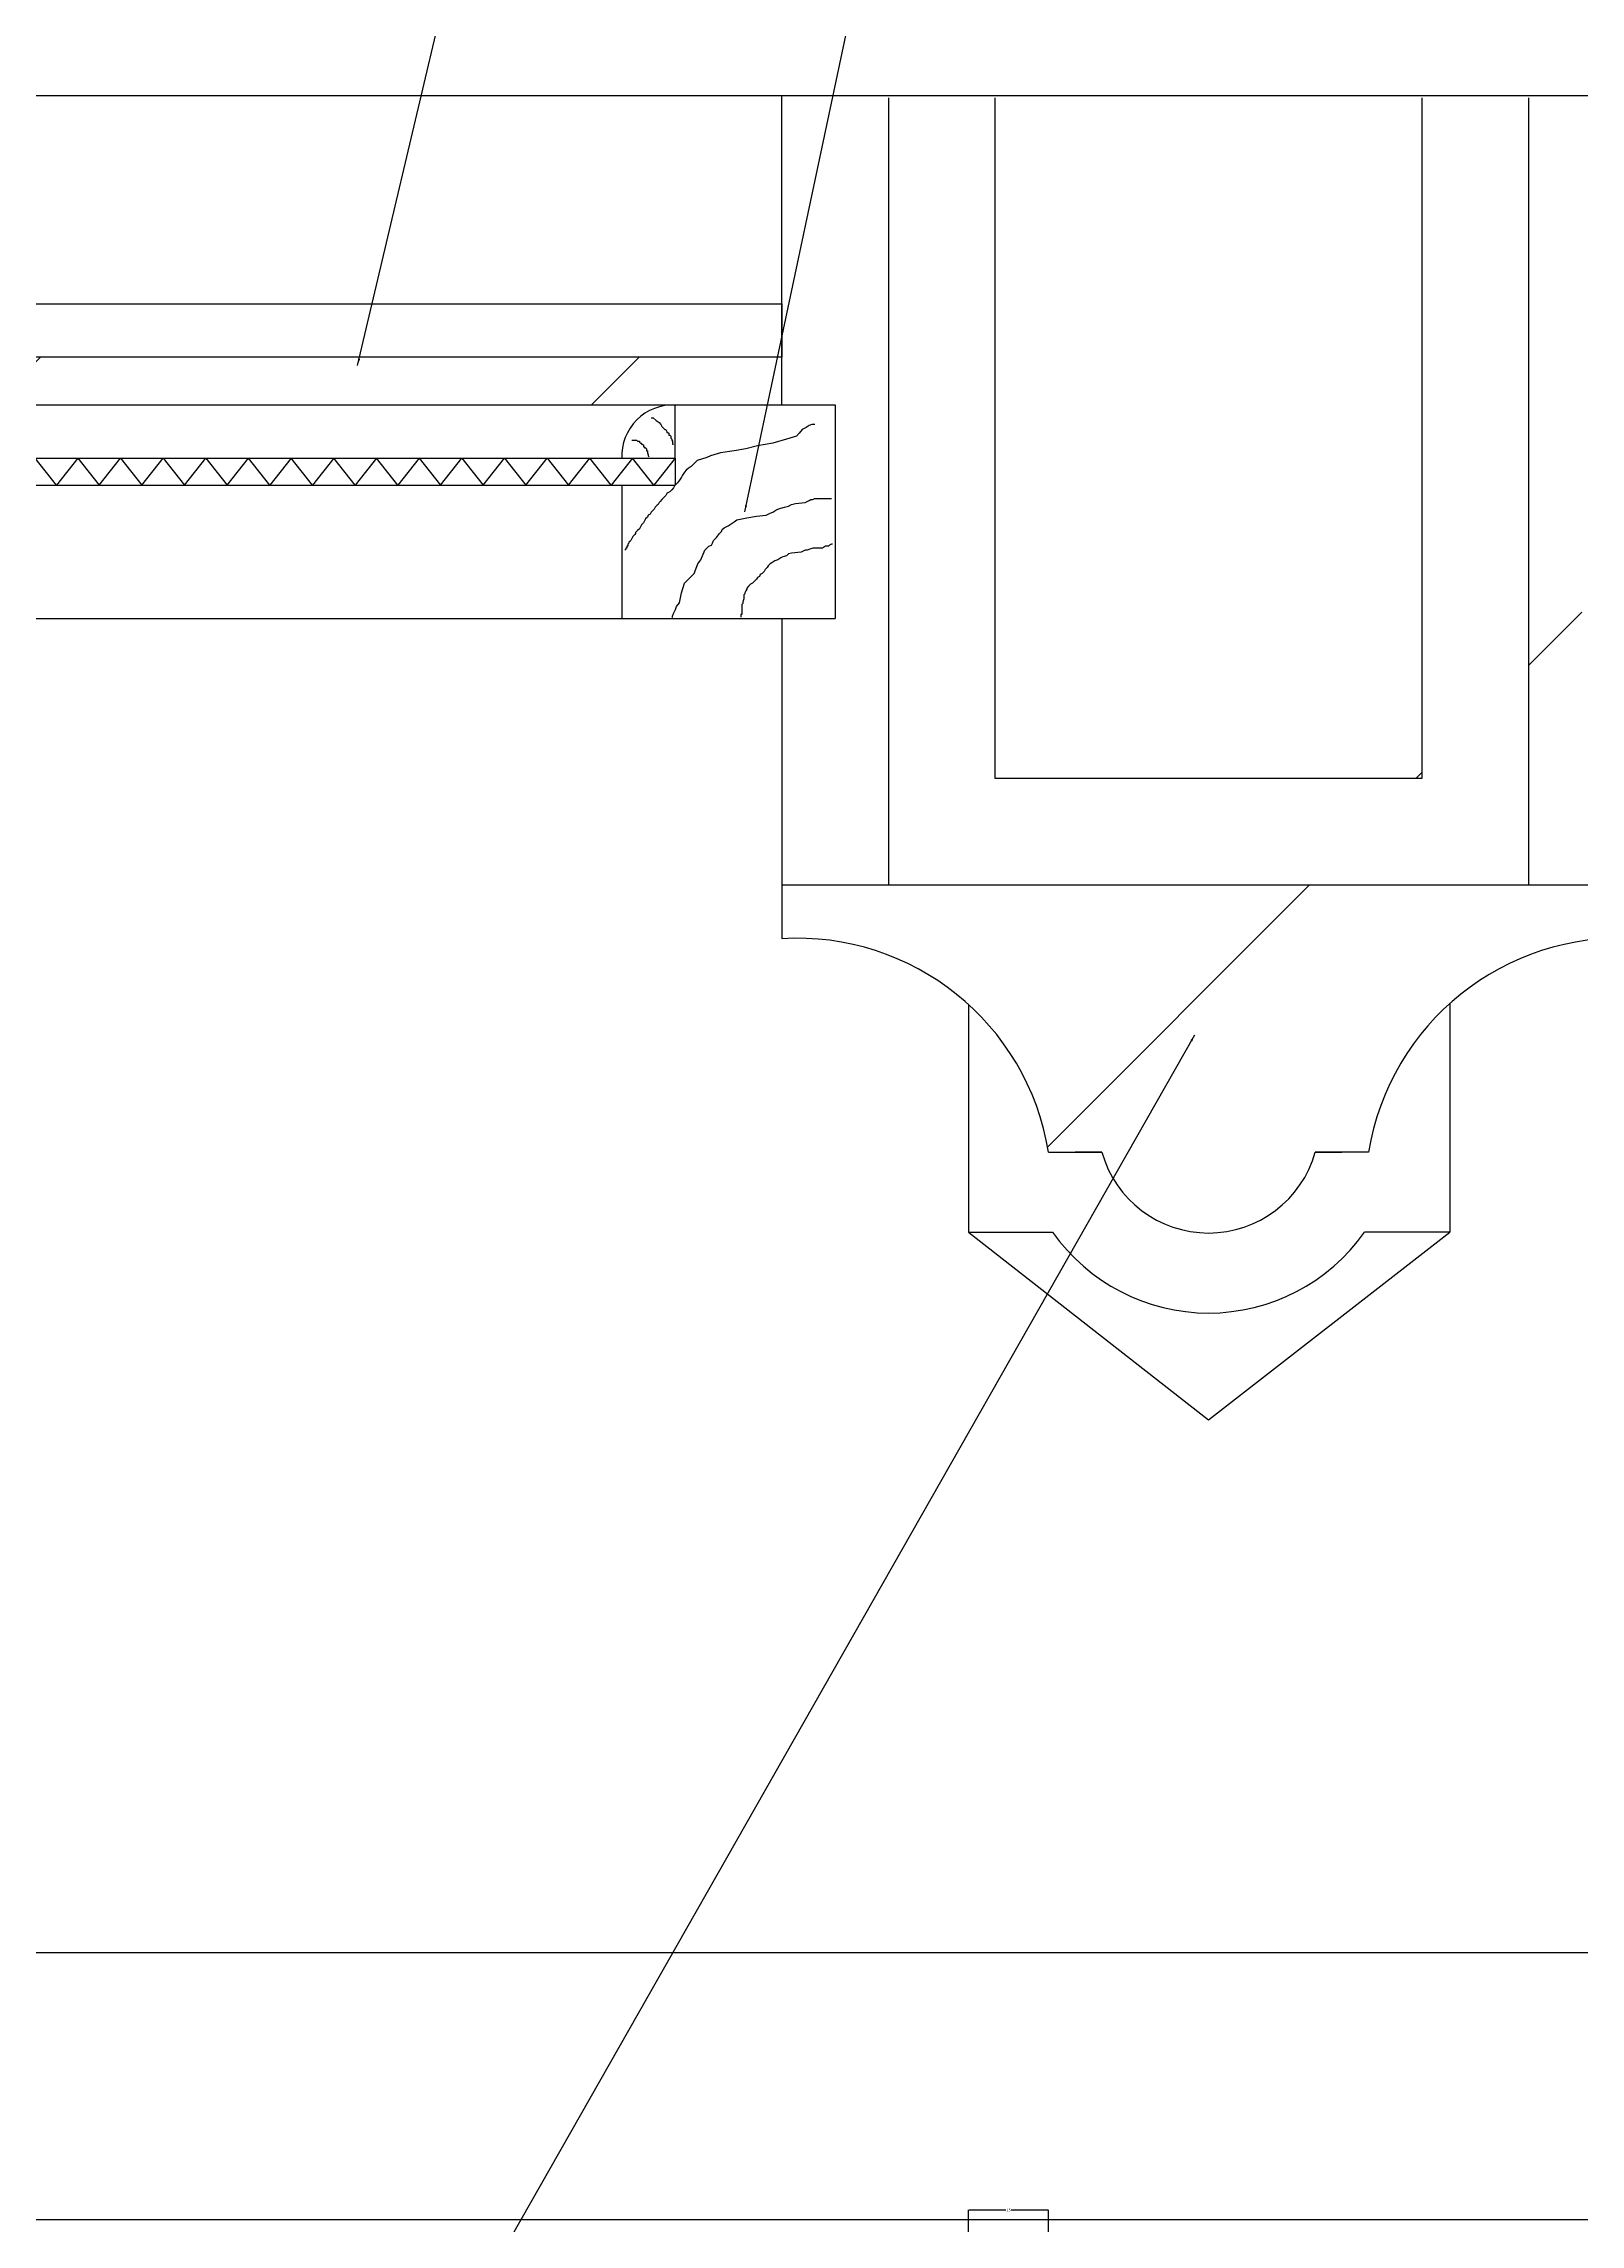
# Model space of a CAD drawing. Header units: metres. Extents: x 53 to 5323, y 88 to 7028.
# Drawn here: x 614 to 1191, y 587 to 1404 of the extents above; entities that cross this region are included whole.
import ezdxf

# ---------------------------------------------------------------- set-up
doc = ezdxf.new("R2010")
doc.units = ezdxf.units.M
for name, color, linetype in [('2', 2, 'Continuous'), ('3', 3, 'Continuous'), ('4', 4, 'Continuous'), ('7', 7, 'Continuous'), ('BH', 3, 'Continuous'), ('DIM', 3, 'Continuous')]:
    doc.layers.add(name, color=color, linetype=linetype)
doc.dimstyles.get("Standard").update_dxf_attribs({"dimtxt": 2.5, "dimasz": 2.5, "dimexe": 1.25, "dimexo": 0.625, "dimtad": 1, "dimcen": 2.5, "dimazin": 3, "dimtfac": 1, "dimtmove": 0, "dimatfit": 3})

# ---------------------------------------------------------------- blocks, each defined once
blk = doc.blocks.new('BH2')
at = {"layer": 'BH'}
blk.add_lwpolyline([(0, 32), (5, 28), (0, 24), (5, 20), (0, 16), (5, 12), (0, 8), (5, 4), (0, 0)], dxfattribs=at)
blk = doc.blocks.new('*D31')
for p, q in [((961.24, 554.86), (961.24, 592.51)), ((961.49, 592.51), (975.24, 592.51)), ((977.24, 592.51), (990.99, 592.51)), ((991.24, 554.86), (991.24, 592.51))]:
    blk.add_line(p, q)
at = {"layer": 'Defpoints'}
for p in [(961.24, 592.51), (961.24, 554.86), (991.24, 554.86)]:
    blk.add_point(p, dxfattribs=at)
at = {"layer": 'DIM', "insert": (976.24, 592.51), "char_height": 1, "attachment_point": 5}
blk.add_mtext('15', dxfattribs=at)

msp = doc.modelspace()

# ---------------------------------------------------------------- hatches: boundary and pattern name
at = {"layer": 'BH'}
h = msp.add_hatch(dxfattribs=at)
h.set_pattern_fill('ANSI33', scale=200)
h.paths.add_polyline_path([(1091.24, 988.93), (1101.24, 988.93), (1111.24, 988.93, -0.39), (1211.24, 1068.93), (1211.24, 1088.93), (891.24, 1088.93), (891.24, 1068.93, -0.39), (991.24, 988.93), (1011.24, 988.93, 0.76)])
h.paths.add_polyline_path([(1171.24, 1088.93), (1211.24, 1088.93), (1211.24, 1188.93), (1191.24, 1188.93), (1191.24, 1268.93), (1211.24, 1268.93), (1211.24, 1384.9), (1171.24, 1384.9)])
h.paths.add_polyline_path([(891.24, 1088.93), (931.24, 1088.93), (931.24, 1384.9), (891.24, 1384.9), (891.24, 1268.93), (911.24, 1268.93), (911.24, 1188.93), (891.24, 1188.93)])
h.paths.add_polyline_path([(2451.24, 868.77, 1), (2611.24, 868.77), (2611.24, 868.93)])
h.paths.add_polyline_path([(2131.24, 1384.9), (2091.24, 1384.9), (2091.24, 1268.93), (2111.24, 1268.93), (2111.24, 1188.93), (2091.24, 1188.93), (2091.24, 1088.93), (2131.24, 1088.93)])
h = msp.add_hatch(dxfattribs=at)
h.set_pattern_fill('AR-CONC', scale=10)
h.paths.add_polyline_path([(971.24, 1384.9), (931.24, 1384.9), (931.24, 1088.93), (1171.24, 1088.93), (1171.24, 1384.9), (1131.24, 1384.9), (1131.24, 1128.93), (971.24, 1128.93)])
h = msp.add_hatch(dxfattribs=at)
h.set_pattern_fill('AR-CONC', scale=40)
h.paths.add_polyline_path([(971.24, 1128.93), (1131.24, 1128.93), (1131.24, 1384.9), (971.24, 1384.9)])
h = msp.add_hatch(dxfattribs=at)
h.set_pattern_fill('ANSI32', scale=50)
h.paths.add_polyline_path([(506.6, 1286.81), (504.83, 1268.93), (849.55, 1268.93, -0.02), (851.24, 1268.93), (891.24, 1268.93), (891.24, 1286.81)])
at = {"layer": 'DIM'}
h = msp.add_hatch(dxfattribs=at)
h.set_pattern_fill('ANSI31', scale=1000)
h.paths.add_polyline_path([(971.24, 1128.93), (1131.24, 1128.93), (1131.24, 1384.9), (971.24, 1384.9)])

# ---------------------------------------------------------------- linework, layer by layer
at = {"layer": '2'}
msp.add_lwpolyline([(1131.24, 1384.08), (1131.24, 1128.93), (971.24, 1128.93), (971.24, 1384.08)], dxfattribs=at)
at = {"layer": '4'}
for p, q in [((891.24, 1268.93), (891.24, 1384.9)), ((931.24, 1384.08), (931.24, 1088.93)), ((1171.24, 1384.08), (1171.24, 1088.93)), ((504.83, 1268.93), (911.24, 1268.93)), ((851.24, 1248.93), (851.24, 1268.93)), ((911.24, 1268.93), (911.24, 1188.93)), ((851.24, 1248.93), (851.24, 1238.93)), ((831.24, 1238.93), (831.24, 1188.93)), ((496.87, 1188.93), (911.24, 1188.93)), ((891.24, 1188.93), (891.24, 1068.93)), ((1211.24, 1088.93), (891.24, 1088.93)), ((961.24, 1044.26), (961.24, 958.93)), ((1141.67, 1044.65), (1141.67, 958.93)), ((991.24, 988.93), (1011.24, 988.93)), ((1011.24, 988.93), (1001.24, 988.93)), ((1091.24, 988.93), (1101.24, 988.93)), ((1111.24, 988.93), (1091.24, 988.93)), ((961.24, 958.93), (992.77, 958.93)), ((961.24, 958.93), (1051.24, 888.63)), ((1051.24, 888.63), (1141.67, 958.93)), ((1141.67, 958.93), (1109.7, 958.93)), ((2851.24, 688.85), (447.13, 688.85)), ((2951.24, 588.85), (437.19, 588.85))]:
    msp.add_line(p, q, dxfattribs=at)
msp.add_lwpolyline([(508.59, 1306.81), (891.24, 1306.81), (891.24, 1286.81), (506.6, 1286.81)], dxfattribs=at)
for centre, radius, start, end in [((850.39, 1249.78), 19.17, 87.47, 182.53), ((896.99, 973.62), 95.48, 9.23, 93.46), ((1205.48, 973.62), 95.48, 86.54, 170.77), ((1051.24, 1000.18), 41.55, 195.71, 344.29), ((1051.24, 1000.18), 71.55, 215.21, 324.79)]:
    msp.add_arc(centre, radius, start, end, dxfattribs=at)
at = {"layer": '7'}
for p, q in [((502.84, 1248.93), (851.24, 1248.93)), ((501.84, 1238.93), (851.24, 1238.93))]:
    msp.add_line(p, q, dxfattribs=at)
at = {"layer": 'BH'}
for p, q in [((842.28, 1264.14), (843.01, 1264.14)), ((843.01, 1264.14), (844.11, 1263.05)), ((844.11, 1263.05), (845.2, 1262.32)), ((845.2, 1262.32), (845.93, 1261.59)), ((845.93, 1261.59), (846.3, 1260.86)), ((846.3, 1260.86), (847.03, 1260.13)), ((847.03, 1260.13), (847.39, 1259.77)), ((847.39, 1259.77), (847.76, 1259.77)), ((847.76, 1259.77), (848.12, 1259.04)), ((848.12, 1259.04), (848.12, 1258.67)), ((848.12, 1258.67), (848.49, 1258.67)), ((848.49, 1258.67), (848.85, 1258.31)), ((898.87, 1259.77), (897.78, 1258.31)), ((900.33, 1260.5), (898.87, 1259.77)), ((901.43, 1261.23), (900.33, 1260.5)), ((902.52, 1261.59), (901.43, 1261.23)), ((903.62, 1261.59), (902.52, 1261.59)), ((834.98, 1255.75), (836.8, 1255.75)), ((836.8, 1255.75), (837.17, 1255.39)), ((837.17, 1255.39), (837.9, 1255.39)), ((837.9, 1255.39), (837.9, 1255.02)), ((837.9, 1255.02), (838.26, 1254.66)), ((838.26, 1254.66), (838.63, 1254.66)), ((838.63, 1254.66), (838.63, 1254.3)), ((838.63, 1254.3), (839.36, 1253.93)), ((839.36, 1253.93), (839.36, 1253.2)), ((839.36, 1253.2), (839.72, 1253.2)), ((839.72, 1253.2), (839.72, 1252.84)), ((839.72, 1252.84), (840.09, 1252.84)), ((840.09, 1252.84), (840.45, 1252.47)), ((840.45, 1252.47), (840.45, 1251.74)), ((840.45, 1251.74), (840.82, 1251.74)), ((840.82, 1251.74), (840.82, 1251.01)), ((840.82, 1251.01), (841.18, 1250.28)), ((848.85, 1258.31), (848.85, 1257.58)), ((848.85, 1257.58), (849.22, 1257.58)), ((849.22, 1257.58), (849.58, 1257.21)), ((849.58, 1257.21), (849.58, 1256.48)), ((849.58, 1256.48), (849.95, 1256.12)), ((849.95, 1256.12), (849.95, 1255.75)), ((849.95, 1255.75), (850.31, 1255.39)), ((850.31, 1255.39), (850.31, 1254.3)), ((850.31, 1254.3), (850.68, 1254.3)), ((868.2, 1251.01), (864.55, 1249.92)), ((873.31, 1251.74), (868.2, 1251.01)), ((877.69, 1252.47), (873.31, 1251.74)), ((882.08, 1253.57), (877.69, 1252.47)), ((887.92, 1254.66), (882.08, 1253.57)), ((893.03, 1256.12), (887.92, 1254.66)), ((896.68, 1257.21), (893.03, 1256.12)), ((897.78, 1258.31), (896.68, 1257.21)), ((841.18, 1250.28), (841.18, 1249.92)), ((841.18, 1249.92), (841.55, 1249.55)), ((853.96, 1242.62), (853.6, 1241.89)), ((854.69, 1243.72), (853.96, 1242.62)), ((855.42, 1244.45), (854.69, 1243.72)), ((856.15, 1245.18), (855.42, 1244.45)), ((857.25, 1245.91), (856.15, 1245.18)), ((858.34, 1247), (857.25, 1245.91)), ((859.44, 1248.09), (858.34, 1247)), ((863.09, 1249.19), (859.44, 1248.09)), ((864.55, 1249.92), (863.09, 1249.19)), ((847.03, 1234.23), (846.66, 1233.87)), ((847.76, 1234.96), (847.03, 1234.23)), ((848.12, 1235.69), (847.76, 1234.96)), ((848.49, 1236.06), (848.12, 1235.69)), ((849.22, 1236.42), (848.49, 1236.06)), ((849.95, 1237.15), (849.22, 1236.42)), ((850.68, 1237.88), (849.95, 1237.15)), ((851.04, 1238.61), (850.68, 1237.88)), ((851.41, 1238.98), (851.04, 1238.61)), ((852.14, 1239.71), (851.41, 1238.98)), ((852.87, 1240.8), (852.14, 1239.71)), ((853.6, 1241.89), (852.87, 1240.8)), ((840.09, 1226.21), (839.72, 1225.48)), ((840.82, 1226.94), (840.09, 1226.21)), ((841.18, 1227.67), (840.82, 1226.94)), ((841.91, 1228.03), (841.18, 1227.67)), ((842.28, 1228.76), (841.91, 1228.03)), ((842.65, 1229.13), (842.28, 1228.76)), ((843.38, 1229.86), (842.65, 1229.13)), ((843.74, 1230.59), (843.38, 1229.86)), ((844.47, 1231.32), (843.74, 1230.59)), ((844.84, 1231.68), (844.47, 1231.32)), ((845.2, 1232.41), (844.84, 1231.68)), ((845.57, 1232.78), (845.2, 1232.41)), ((846.3, 1233.51), (845.57, 1232.78)), ((846.66, 1233.87), (846.3, 1233.51)), ((873.31, 1225.12), (874.41, 1225.85)), ((874.41, 1225.85), (878.06, 1226.58)), ((878.06, 1226.58), (881.71, 1227.3)), ((881.71, 1227.3), (885.36, 1227.67)), ((885.36, 1227.67), (886.82, 1228.4)), ((886.82, 1228.4), (887.92, 1228.76)), ((887.92, 1228.76), (889.01, 1229.49)), ((889.01, 1229.49), (889.74, 1229.86)), ((889.74, 1229.86), (890.84, 1230.22)), ((890.84, 1230.22), (892.3, 1230.59)), ((892.3, 1230.59), (893.76, 1230.95)), ((893.76, 1230.95), (894.85, 1231.68)), ((894.85, 1231.68), (896.31, 1232.05)), ((896.31, 1232.05), (899.97, 1232.41)), ((899.97, 1232.41), (901.43, 1233.14)), ((901.43, 1233.14), (902.16, 1233.51)), ((902.16, 1233.51), (902.89, 1233.51)), ((902.89, 1233.51), (903.62, 1233.87)), ((903.62, 1233.87), (909.82, 1233.87)), ((834.25, 1217.82), (833.88, 1217.46)), ((834.61, 1218.19), (834.25, 1217.82)), ((835.34, 1219.65), (834.61, 1218.19)), ((836.07, 1220.37), (835.34, 1219.65)), ((836.44, 1220.74), (836.07, 1220.37)), ((837.17, 1221.83), (836.44, 1221.1)), ((836.44, 1221.1), (836.44, 1220.74)), ((837.9, 1222.56), (837.17, 1221.83)), ((838.63, 1224.02), (837.9, 1222.56)), ((839.36, 1224.75), (838.63, 1224.02)), ((839.72, 1225.48), (839.36, 1224.75)), ((865.28, 1217.09), (865.65, 1218.19)), ((865.65, 1218.19), (866.74, 1219.28)), ((866.74, 1219.28), (867.84, 1220.74)), ((867.84, 1220.74), (868.57, 1221.47)), ((868.57, 1221.47), (868.93, 1222.2)), ((868.93, 1222.2), (869.66, 1222.93)), ((869.66, 1222.93), (871.12, 1223.66)), ((871.12, 1223.66), (872.22, 1224.39)), ((872.22, 1224.39), (873.31, 1225.12)), ((832.79, 1214.9), (832.42, 1214.54)), ((832.79, 1215.27), (832.79, 1214.9)), ((833.15, 1215.27), (832.79, 1215.27)), ((833.15, 1216), (833.15, 1215.27)), ((833.52, 1216), (833.15, 1216)), ((833.88, 1217.09), (833.52, 1216.73)), ((833.52, 1216.73), (833.52, 1216)), ((833.88, 1217.46), (833.88, 1217.09)), ((859.8, 1209.43), (860.9, 1210.89)), ((860.9, 1210.89), (862.36, 1214.54)), ((862.36, 1214.54), (863.82, 1216)), ((863.82, 1216), (864.92, 1216.36)), ((864.92, 1216.36), (865.28, 1217.09)), ((887.55, 1209.8), (886.82, 1209.43)), ((888.65, 1210.53), (887.55, 1209.8)), ((889.74, 1210.89), (888.65, 1210.53)), ((890.84, 1211.62), (889.74, 1210.89)), ((891.57, 1211.99), (890.84, 1211.62)), ((893.03, 1212.35), (891.57, 1211.99)), ((893.76, 1213.08), (893.03, 1212.35)), ((894.85, 1213.44), (893.76, 1213.08)), ((898.51, 1213.81), (894.85, 1213.44)), ((899.97, 1214.54), (898.51, 1213.81)), ((900.7, 1214.54), (899.97, 1214.54)), ((901.79, 1214.9), (900.7, 1214.54)), ((902.89, 1215.27), (901.79, 1214.9)), ((906.54, 1215.27), (902.89, 1215.27)), ((907.63, 1216), (906.54, 1215.27)), ((908.73, 1216), (907.63, 1216)), ((909.09, 1216.36), (908.73, 1216)), ((909.82, 1216.73), (909.09, 1216.36)), ((910.19, 1216.73), (909.82, 1216.73)), ((853.6, 1198.49), (854.69, 1202.14)), ((854.69, 1202.14), (858.34, 1205.78)), ((858.34, 1205.78), (859.8, 1209.43)), ((879.52, 1201.77), (878.79, 1201.04)), ((880.25, 1202.14), (879.52, 1201.77)), ((880.98, 1202.87), (880.25, 1202.14)), ((881.71, 1203.6), (880.98, 1202.87)), ((882.08, 1204.33), (881.71, 1203.6)), ((882.81, 1204.69), (882.08, 1204.33)), ((883.17, 1205.42), (882.81, 1204.69)), ((883.9, 1205.78), (883.17, 1205.42)), ((884.63, 1206.51), (883.9, 1205.78)), ((885, 1207.24), (884.63, 1206.51)), ((885.73, 1207.97), (885, 1207.24)), ((886.09, 1208.7), (885.73, 1207.97)), ((886.82, 1209.43), (886.09, 1208.7)), ((851.41, 1192.29), (851.77, 1193.38)), ((851.77, 1193.38), (852.87, 1194.84)), ((852.87, 1194.84), (853.6, 1198.49)), ((876.6, 1194.48), (876.23, 1194.11)), ((876.23, 1194.11), (876.23, 1190.47)), ((876.96, 1196.3), (876.6, 1195.21)), ((876.6, 1195.21), (876.6, 1194.48)), ((877.33, 1198.13), (876.96, 1197.76)), ((876.96, 1197.76), (876.96, 1196.3)), ((877.69, 1199.22), (877.33, 1198.49)), ((877.33, 1198.49), (877.33, 1198.13)), ((878.06, 1199.95), (877.69, 1199.22)), ((878.79, 1201.04), (878.06, 1200.31)), ((878.06, 1200.31), (878.06, 1199.95)), ((849.95, 1189.37), (850.31, 1189.37)), ((850.31, 1189.74), (850.68, 1190.83)), ((850.31, 1189.37), (850.31, 1189.74)), ((850.68, 1190.83), (851.41, 1192.29)), ((875.87, 1190.47), (875.87, 1189.37)), ((876.23, 1190.47), (875.87, 1190.47))]:
    msp.add_line(p, q, dxfattribs=at)
msp.add_lwpolyline([(851.24, 1248.93), (843.24, 1238.93), (835.24, 1248.93), (827.24, 1238.93), (819.24, 1248.93)], dxfattribs=at)
at = {"layer": 'DIM'}
msp.add_line((515.74, 1384.9), (3272.79, 1384.9), dxfattribs=at)

# ---------------------------------------------------------------- block references
at = {"layer": '3', "yscale": 2, "zscale": 2}
for p, xscale, rotation in [((563.24, 1248.93), 2, 270), ((691.24, 1248.93), -2, 90), ((691.24, 1248.93), 2, 270), ((819.24, 1248.93), -2, 90)]:
    msp.add_blockref('BH2', p, dxfattribs=dict(at, xscale=xscale, rotation=rotation))

# ---------------------------------------------------------------- dimensions: what is measured, and where the dimension line sits
at = {"layer": 'DIM'}
dim = msp.add_linear_dim(base=(961.24, 592.51), p1=(961.24, 554.86), p2=(991.24, 554.86), text='15', dimstyle='Standard', dxfattribs=at)
dim.commit()
dim.dimension.update_dxf_attribs({"geometry": '*D31', "text_midpoint": (976.24, 592.51)})

# ---------------------------------------------------------------- leaders
for points in [[(732.15, 1283.74), (923.35, 2091.29)], [(877.31, 1228.85), (1037.12, 1981.5)], [(1046.01, 1032.8), (623.82, 290.82)]]:
    msp.add_leader(points, dimstyle='Standard', dxfattribs=at)

doc.saveas('drawing.dxf')
